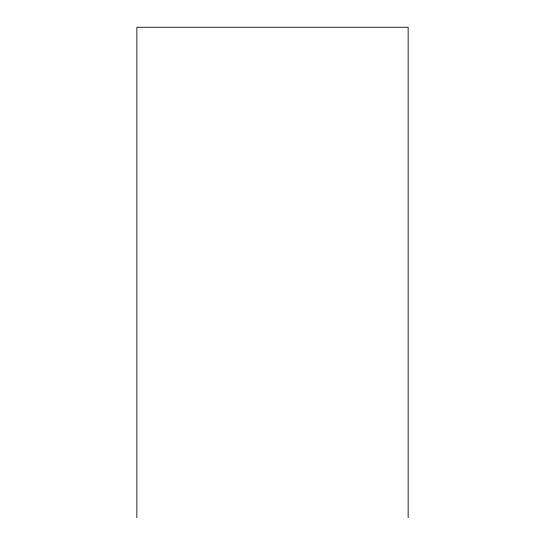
<?xml version="1.0" encoding="UTF-8"?>
<svg xmlns="http://www.w3.org/2000/svg" width="545" height="545" viewBox="0 0 545 545"><rect width="100%" height="100%" fill="white"/><g stroke="black" fill="none" stroke-linecap="round" stroke-linejoin="round"><path stroke-width="0.82" d="M408.151 517.75L408.151 27.25L136.85 27.25L136.85 517.75"/></g></svg>
